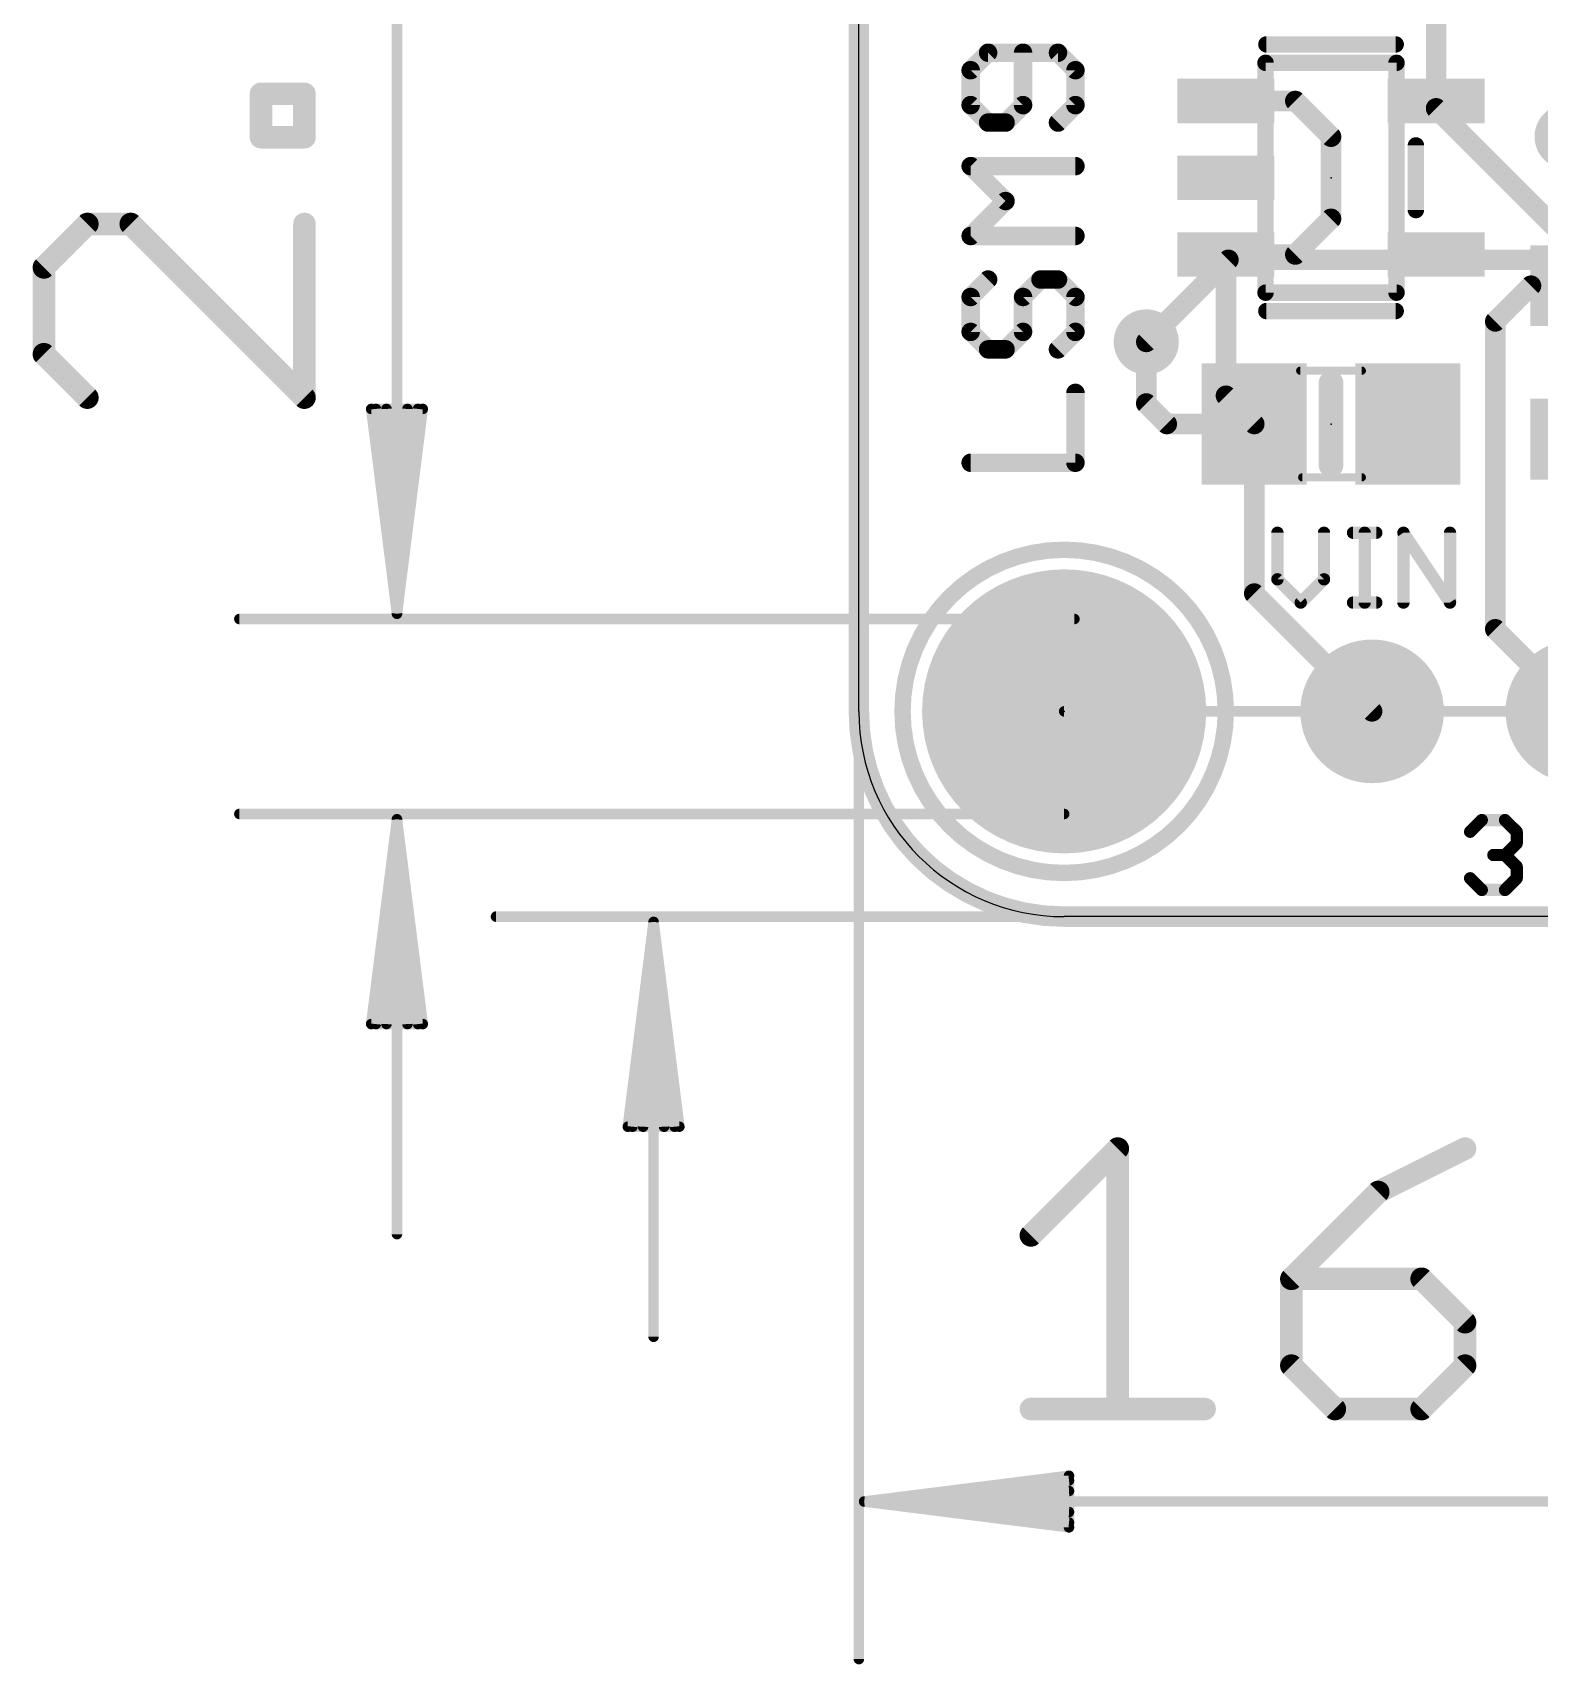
# Model space of a CAD drawing. Extents: x -10.2 to 45.7, y -9.3 to 34.1.
# Drawn here: x -10.22 to 8.42, y -9.25 to 10.94 of the extents above; entities that cross this region are included whole.
import ezdxf

# ---------------------------------------------------------------- set-up
doc = ezdxf.new("R2010")
doc.units = 0
for name, color, linetype in [('1', 12, 'CONTINUOUS'), ('16', 132, 'CONTINUOUS'), ('17', 110, 'CONTINUOUS'), ('18', 110, 'CONTINUOUS'), ('20', 53, 'CONTINUOUS'), ('21', 40, 'CONTINUOUS'), ('23', 53, 'CONTINUOUS'), ('47', 253, 'CONTINUOUS'), ('51', 253, 'CONTINUOUS')]:
    doc.layers.add(name, color=color, linetype=linetype)

# ---------------------------------------------------------------- blocks, each defined once
blk = doc.blocks.new('RECT')
blk.add_solid([(-0.5, -0.5), (0.5, -0.5), (-0.5, 0.5), (0.5, 0.5)])
blk = doc.blocks.new('ROUNDP')
at = {"const_width": 0.5}
blk.add_lwpolyline([(0, -0.25, 1), (0, 0.25, 1), (0, -0.25)], format="xyb", dxfattribs=at)
blk = doc.blocks.new('ROUNDV')
at = {"const_width": 0.5}
blk.add_lwpolyline([(0, -0.25, 1), (0, 0.25, 1), (0, -0.25)], format="xyb", dxfattribs=at)

msp = doc.modelspace()

# ---------------------------------------------------------------- linework, layer by layer
at = {"layer": '1', "const_width": 0.254}
for points in [[(0, 2.54), (0, 17.78)], [(7.1421, 10.094), (7.1421, 11.5879)], [(4.5419, 10.094), (5.4, 10.094)], [(5.4, 10.094), (5.842, 9.652)], [(7.1421, 10.0029), (7.1421, 10.094)], [(8.89, 8.255), (7.1421, 10.0029)], [(5.842, 9.652), (5.842, 8.636)], [(5.842, 8.636), (5.4, 8.194)], [(4.5419, 8.194), (5.4, 8.194)], [(4.5419, 8.194), (4.5419, 6.4461)], [(8.316, 7.808), (7.874, 7.366)], [(8.906, 7.808), (8.316, 7.808)], [(7.874, 7.366), (7.874, 3.556)], [(3.556, 7.112), (3.556, 6.35)], [(3.556, 6.35), (3.81, 6.096)], [(4.5419, 6.4461), (4.892, 6.096)], [(3.81, 6.096), (4.892, 6.096)], [(4.892, 6.096), (4.892, 3.998)], [(4.892, 3.998), (6.35, 2.54)], [(7.874, 3.556), (8.89, 2.54)], [(30.48, 0), (2.54, 0)]]:
    msp.add_lwpolyline(points, dxfattribs=at)
at = {"layer": '1'}
for points, const_width in [([(4.5419, 10.1575, 1), (4.5419, 10.0305)], 0.127), ([(5.4449, 10.1389, 1), (5.3551, 10.0491)], 0.127), ([(5.4, 10.0305, 1), (5.4, 10.1575)], 0.127), ([(7.2056, 10.094, 1), (7.0786, 10.094)], 0.127), ([(7.0786, 10.094, 1), (7.2056, 10.094)], 0.127), ([(7.187, 10.0478, 1), (7.0972, 9.958)], 0.127), ([(7.0786, 10.0029, 1), (7.2056, 10.0029)], 0.127), ([(5.9055, 9.652, 1), (5.7785, 9.652)], 0.127), ([(5.7971, 9.6071, 1), (5.8869, 9.6969)], 0.127), ([(5.7785, 8.636, 1), (5.9055, 8.636)], 0.127), ([(5.8869, 8.5911, 1), (5.7971, 8.6809)], 0.127), ([(4.5419, 8.2575, 1), (4.5419, 8.1305)], 0.127), ([(4.6054, 8.194, 1), (4.4784, 8.194)], 0.127), ([(5.3551, 8.2389, 1), (5.4449, 8.1491)], 0.127), ([(5.4, 8.1305, 1), (5.4, 8.2575)], 0.127), ([(8.316, 7.8715, 1), (8.316, 7.7445)], 0.127), ([(8.3609, 7.7631, 1), (8.2711, 7.8529)], 0.127), ([(7.9375, 7.366, 1), (7.8105, 7.366)], 0.127), ([(7.8291, 7.4109, 1), (7.9189, 7.3211)], 0.127), ([(3.6195, 7.112, 1), (3.4925, 7.112)], 0.127), ([(3.6009, 6.3949, 1), (3.5111, 6.3051)], 0.127), ([(4.5868, 6.491, 1), (4.497, 6.4012)], 0.127), ([(4.4784, 6.4461, 1), (4.6054, 6.4461)], 0.127), ([(3.4925, 6.35, 1), (3.6195, 6.35)], 0.127), ([(3.81, 6.1595, 1), (3.81, 6.0325)], 0.127), ([(3.7651, 6.0511, 1), (3.8549, 6.1409)], 0.127), ([(4.9555, 6.096, 1), (4.8285, 6.096)], 0.127), ([(4.8471, 6.0511, 1), (4.9369, 6.1409)], 0.127), ([(4.892, 6.0325, 1), (4.892, 6.1595)], 0.127), ([(4.9369, 4.0429, 1), (4.8471, 3.9531)], 0.127), ([(4.8285, 3.998, 1), (4.9555, 3.998)], 0.127), ([(7.9189, 3.6009, 1), (7.8291, 3.5111)], 0.127), ([(7.8105, 3.556, 1), (7.9375, 3.556)], 0.127), ([(0, 2.54, 0.4142), (2.54, 0)], 0.254), ([(0.0635, 2.54, 1), (-0.0635, 2.54)], 0.127), ([(6.3051, 2.4951, 1), (6.3949, 2.5849)], 0.127), ([(-0.0635, 2.54, 1), (0.0635, 2.54)], 0.127), ([(2.54, 0.0635, 1), (2.54, -0.0635)], 0.127), ([(2.54, -0.0635, 1), (2.54, 0.0635)], 0.127)]:
    msp.add_lwpolyline(points, format="xyb", dxfattribs=dict(at, const_width=const_width))
at = {"layer": '16', "const_width": 0.254}
for points in [[(0, 2.54), (0, 17.78)], [(4.572, 8.128), (3.556, 7.112)], [(11.43, 8.128), (4.572, 8.128)], [(30.48, 0), (2.54, 0)]]:
    msp.add_lwpolyline(points, dxfattribs=at)
at = {"layer": '16'}
for points, const_width in [([(4.572, 8.1915, 1), (4.572, 8.0645)], 0.127), ([(4.6169, 8.0831, 1), (4.5271, 8.1729)], 0.127), ([(3.5111, 7.1569, 1), (3.6009, 7.0671)], 0.127), ([(0, 2.54, 0.4142), (2.54, 0)], 0.254), ([(0.0635, 2.54, 1), (-0.0635, 2.54)], 0.127), ([(-0.0635, 2.54, 1), (0.0635, 2.54)], 0.127), ([(2.54, 0.0635, 1), (2.54, -0.0635)], 0.127), ([(2.54, -0.0635, 1), (2.54, 0.0635)], 0.127)]:
    msp.add_lwpolyline(points, format="xyb", dxfattribs=dict(at, const_width=const_width))
at = {"layer": '20'}
for p, q in [((0, 2.54), (0, 17.78)), ((30.48, 0), (2.54, 0))]:
    msp.add_line(p, q, dxfattribs=at)
msp.add_arc((2.54, 2.54), 2.54, 180, 270, dxfattribs=at)
at = {"layer": '21'}
for points, const_width in [([(1.5993, 10.691), (1.3832, 10.4749)], 0.2286), ([(2.4636, 10.691), (1.5993, 10.691)], 0.2286), ([(2.0314, 10.0427), (2.0314, 10.691)], 0.2286), ([(2.6797, 10.4749), (2.4636, 10.691)], 0.2286), ([(6.642, 10.794), (5.042, 10.794)], 0.2032), ([(1.3832, 10.4749), (1.3832, 10.0427)], 0.2286), ([(2.6797, 10.0427), (2.6797, 10.4749)], 0.2286), ([(1.3832, 10.0427), (1.5993, 9.8267)], 0.2286), ([(1.8154, 9.8267), (2.0314, 10.0427)], 0.2286), ([(2.4636, 9.8267), (2.6797, 10.0427)], 0.2286), ([(1.5993, 9.8267), (1.8154, 9.8267)], 0.2286), ([(6.892, 9.544), (6.892, 8.744)], 0.2032), ([(1.8154, 8.8556), (1.3832, 9.2877)], 0.2286), ([(1.3832, 9.2877), (2.6797, 9.2877)], 0.2286), ([(1.3832, 8.4234), (1.8154, 8.8556)], 0.2286), ([(2.6797, 8.4234), (1.3832, 8.4234)], 0.2286), ([(1.5993, 7.8844), (1.3832, 7.6684)], 0.2286), ([(2.0314, 7.6684), (2.2475, 7.8844)], 0.2286), ([(2.2475, 7.8844), (2.4636, 7.8844)], 0.2286), ([(2.4636, 7.8844), (2.6797, 7.6684)], 0.2286), ([(1.3832, 7.6684), (1.3832, 7.2362)], 0.2286), ([(2.0314, 7.2362), (2.0314, 7.6684)], 0.2286), ([(2.6797, 7.6684), (2.6797, 7.2362)], 0.2286), ([(6.642, 7.494), (5.042, 7.494)], 0.2032), ([(1.3832, 7.2362), (1.5993, 7.0201)], 0.2286), ([(1.8154, 7.0201), (2.0314, 7.2362)], 0.2286), ([(2.6797, 7.2362), (2.4636, 7.0201)], 0.2286), ([(1.5993, 7.0201), (1.8154, 7.0201)], 0.2286), ([(5.842, 6.604), (5.842, 5.588)], 0.3048), ([(2.6797, 5.6168), (2.6797, 6.4812)], 0.2286), ([(1.3832, 5.6168), (2.6797, 5.6168)], 0.2286), ([(5.1788, 4.7505), (5.1788, 4.1743)], 0.1524), ([(5.7551, 4.1743), (5.7551, 4.7505)], 0.1524), ([(6.1144, 4.7505), (6.4025, 4.7505)], 0.1524), ([(6.2584, 3.8862), (6.2584, 4.7505)], 0.1524), ([(6.738, 3.8862), (6.738, 4.7505)], 0.1524), ([(6.738, 4.7505), (7.3143, 3.8862)], 0.1524), ([(7.3143, 3.8862), (7.3143, 4.7505)], 0.1524), ([(5.1788, 4.1743), (5.467, 3.8862)], 0.1524), ([(5.467, 3.8862), (5.7551, 4.1743)], 0.1524), ([(6.1144, 3.8862), (6.4025, 3.8862)], 0.1524), ([(7.5629, 1.0505), (7.707, 1.1945)], 0.1524), ([(7.707, 1.1945), (7.9951, 1.1945)], 0.1524), ([(7.9951, 1.1945), (8.1391, 1.0505)], 0.1524), ([(8.1391, 1.0505), (8.1391, 0.9064)], 0.1524), ([(7.9951, 0.7624), (7.851, 0.7624)], 0.1524), ([(8.1391, 0.9064), (7.9951, 0.7624)], 0.1524), ([(7.9951, 0.7624), (8.1391, 0.6183)], 0.1524), ([(8.1391, 0.6183), (8.1391, 0.4743)], 0.1524), ([(7.707, 0.3302), (7.5629, 0.4743)], 0.1524), ([(7.9951, 0.3302), (7.707, 0.3302)], 0.1524), ([(8.1391, 0.4743), (7.9951, 0.3302)], 0.1524)]:
    msp.add_lwpolyline(points, dxfattribs=dict(at, const_width=const_width))
for points, const_width in [([(1.5993, 10.7481, 1), (1.5993, 10.6338)], 0.1143), ([(1.6397, 10.6506, 1), (1.5589, 10.7314)], 0.1143), ([(2.0886, 10.691, 1), (1.9743, 10.691)], 0.1143), ([(2.504, 10.7314, 1), (2.4232, 10.6506)], 0.1143), ([(2.4636, 10.6338, 1), (2.4636, 10.7481)], 0.1143), ([(5.042, 10.8448, 1), (5.042, 10.7432)], 0.1016), ([(6.642, 10.7432, 1), (6.642, 10.8448)], 0.1016), ([(1.4403, 10.4749, 1), (1.326, 10.4749)], 0.1143), ([(1.3428, 10.5153, 1), (1.4236, 10.4345)], 0.1143), ([(2.7369, 10.4749, 1), (2.6225, 10.4749)], 0.1143), ([(2.6393, 10.4345, 1), (2.7201, 10.5153)], 0.1143), ([(1.4236, 10.0832, 1), (1.3428, 10.0023)], 0.1143), ([(1.326, 10.0427, 1), (1.4403, 10.0427)], 0.1143), ([(1.9743, 10.0427, 1), (2.0886, 10.0427)], 0.1143), ([(2.0719, 10.0023, 1), (1.991, 10.0832)], 0.1143), ([(2.6225, 10.0427, 1), (2.7369, 10.0427)], 0.1143), ([(2.7201, 10.0023, 1), (2.6393, 10.0832)], 0.1143), ([(1.5993, 9.8838, 1), (1.5993, 9.7695)], 0.1143), ([(1.5589, 9.7862, 1), (1.6397, 9.8671)], 0.1143), ([(1.775, 9.8671, 1), (1.8558, 9.7862)], 0.1143), ([(1.8154, 9.7695, 1), (1.8154, 9.8838)], 0.1143), ([(2.4232, 9.8671, 1), (2.504, 9.7862)], 0.1143), ([(6.9428, 9.544, 1), (6.8412, 9.544)], 0.1016), ([(1.3832, 9.3449, 1), (1.3832, 9.2306)], 0.1143), ([(1.4236, 9.3281, 1), (1.3428, 9.2473)], 0.1143), ([(2.6797, 9.2306, 1), (2.6797, 9.3449)], 0.1143), ([(1.8558, 8.8151, 1), (1.775, 8.896)], 0.1143), ([(1.775, 8.8151, 1), (1.8558, 8.896)], 0.1143), ([(6.8412, 8.744, 1), (6.9428, 8.744)], 0.1016), ([(1.3832, 8.4805, 1), (1.3832, 8.3662)], 0.1143), ([(1.3428, 8.4638, 1), (1.4236, 8.383)], 0.1143), ([(2.6797, 8.3662, 1), (2.6797, 8.4805)], 0.1143), ([(1.6397, 7.844, 1), (1.5589, 7.9249)], 0.1143), ([(2.2475, 7.9416, 1), (2.2475, 7.8273)], 0.1143), ([(2.2879, 7.844, 1), (2.2071, 7.9249)], 0.1143), ([(2.504, 7.9249, 1), (2.4232, 7.844)], 0.1143), ([(2.4636, 7.8273, 1), (2.4636, 7.9416)], 0.1143), ([(1.4403, 7.6684, 1), (1.326, 7.6684)], 0.1143), ([(1.3428, 7.7088, 1), (1.4236, 7.6279)], 0.1143), ([(2.0886, 7.6684, 1), (1.9743, 7.6684)], 0.1143), ([(1.991, 7.7088, 1), (2.0719, 7.6279)], 0.1143), ([(2.7369, 7.6684, 1), (2.6225, 7.6684)], 0.1143), ([(2.6393, 7.6279, 1), (2.7201, 7.7088)], 0.1143), ([(5.042, 7.5448, 1), (5.042, 7.4432)], 0.1016), ([(6.642, 7.4432, 1), (6.642, 7.5448)], 0.1016), ([(1.4236, 7.2766, 1), (1.3428, 7.1958)], 0.1143), ([(1.326, 7.2362, 1), (1.4403, 7.2362)], 0.1143), ([(1.9743, 7.2362, 1), (2.0886, 7.2362)], 0.1143), ([(2.0719, 7.1958, 1), (1.991, 7.2766)], 0.1143), ([(2.6225, 7.2362, 1), (2.7369, 7.2362)], 0.1143), ([(2.7201, 7.1958, 1), (2.6393, 7.2766)], 0.1143), ([(1.5993, 7.0773, 1), (1.5993, 6.963)], 0.1143), ([(1.5589, 6.9797, 1), (1.6397, 7.0605)], 0.1143), ([(1.775, 7.0605, 1), (1.8558, 6.9797)], 0.1143), ([(1.8154, 6.963, 1), (1.8154, 7.0773)], 0.1143), ([(2.4232, 7.0605, 1), (2.504, 6.9797)], 0.1143), ([(5.9182, 6.604, 1), (5.7658, 6.604)], 0.1524), ([(2.7369, 6.4812, 1), (2.6225, 6.4812)], 0.1143), ([(1.3832, 5.674, 1), (1.3832, 5.5597)], 0.1143), ([(2.6225, 5.6168, 1), (2.7369, 5.6168)], 0.1143), ([(2.6797, 5.5597, 1), (2.6797, 5.674)], 0.1143), ([(5.7658, 5.588, 1), (5.9182, 5.588)], 0.1524), ([(5.2169, 4.7505, 1), (5.1407, 4.7505)], 0.0762), ([(5.7932, 4.7505, 1), (5.717, 4.7505)], 0.0762), ([(6.1144, 4.7886, 1), (6.1144, 4.7124)], 0.0762), ([(6.2965, 4.7505, 1), (6.2203, 4.7505)], 0.0762), ([(6.4025, 4.7124, 1), (6.4025, 4.7886)], 0.0762), ([(6.7697, 4.7717, 1), (6.7063, 4.7294)], 0.0762), ([(6.7761, 4.7505, 1), (6.6999, 4.7505)], 0.0762), ([(7.3524, 4.7505, 1), (7.2762, 4.7505)], 0.0762), ([(2.54, 0.54, 1), (2.54, 4.54, 1), (2.54, 0.54)], 0.2032), ([(5.2058, 4.2013, 1), (5.1519, 4.1474)], 0.0762), ([(5.782, 4.1474, 1), (5.7281, 4.2013)], 0.0762), ([(5.1407, 4.1743, 1), (5.2169, 4.1743)], 0.0762), ([(5.717, 4.1743, 1), (5.7932, 4.1743)], 0.0762), ([(5.44, 3.9131, 1), (5.4939, 3.8593)], 0.0762), ([(5.44, 3.8593, 1), (5.4939, 3.9131)], 0.0762), ([(6.1144, 3.9243, 1), (6.1144, 3.8481)], 0.0762), ([(6.2203, 3.8862, 1), (6.2965, 3.8862)], 0.0762), ([(6.4025, 3.8481, 1), (6.4025, 3.9243)], 0.0762), ([(6.6999, 3.8862, 1), (6.7761, 3.8862)], 0.0762), ([(7.2762, 3.8862, 1), (7.3524, 3.8862)], 0.0762), ([(7.2826, 3.8651, 1), (7.346, 3.9073)], 0.0762), ([(7.707, 1.2326, 1), (7.707, 1.1564)], 0.0762), ([(7.7339, 1.1676, 1), (7.68, 1.2215)], 0.0762), ([(8.022, 1.2215, 1), (7.9681, 1.1676)], 0.0762), ([(7.9951, 1.1564, 1), (7.9951, 1.2326)], 0.0762), ([(7.536, 1.0774, 1), (7.5899, 1.0235)], 0.0762), ([(8.1772, 1.0505, 1), (8.101, 1.0505)], 0.0762), ([(8.1122, 1.0235, 1), (8.1661, 1.0774)], 0.0762), ([(7.851, 0.8005, 1), (7.851, 0.7243)], 0.0762), ([(8.022, 0.7893, 1), (7.9681, 0.7354)], 0.0762), ([(7.9681, 0.7893, 1), (8.022, 0.7354)], 0.0762), ([(7.9951, 0.7243, 1), (7.9951, 0.8005)], 0.0762), ([(8.101, 0.9064, 1), (8.1772, 0.9064)], 0.0762), ([(8.1661, 0.8795, 1), (8.1122, 0.9334)], 0.0762), ([(8.1772, 0.6183, 1), (8.101, 0.6183)], 0.0762), ([(8.1122, 0.5914, 1), (8.1661, 0.6453)], 0.0762), ([(7.5899, 0.5012, 1), (7.536, 0.4473)], 0.0762), ([(7.707, 0.3683, 1), (7.707, 0.2921)], 0.0762), ([(7.9951, 0.2921, 1), (7.9951, 0.3683)], 0.0762), ([(8.101, 0.4743, 1), (8.1772, 0.4743)], 0.0762), ([(8.1661, 0.4473, 1), (8.1122, 0.5012)], 0.0762), ([(7.68, 0.3033, 1), (7.7339, 0.3571)], 0.0762), ([(7.9681, 0.3571, 1), (8.022, 0.3033)], 0.0762)]:
    msp.add_lwpolyline(points, format="xyb", dxfattribs=dict(at, const_width=const_width))
at = {"layer": '23'}
for p in [(5.842, 9.144), (5.842, 6.096), (2.54, 2.54)]:
    msp.add_point(p, dxfattribs=at)
at = {"layer": '47'}
for points, const_width in [([(-5.715, 3.748), (-5.715, 16.0301)], 0.13), ([(0, 11.303), (0, -9.189)], 0.13), ([(-7.3969, 9.6455), (-7.3969, 10.1827)], 0.2794), ([(-7.3969, 10.1827), (-6.8597, 10.1827)], 0.2794), ([(-6.8597, 10.1827), (-6.8597, 9.6455)], 0.2794), ([(-6.8597, 9.6455), (-7.3969, 9.6455)], 0.2794), ([(-9.5458, 8.5716), (-10.0831, 8.0344)], 0.2794), ([(-9.0086, 8.5716), (-9.5458, 8.5716)], 0.2794), ([(-6.8597, 6.4227), (-9.0086, 8.5716)], 0.2794), ([(-6.8597, 8.5716), (-6.8597, 6.4227)], 0.2794), ([(-10.0831, 8.0344), (-10.0831, 6.9599)], 0.2794), ([(-10.0831, 6.9599), (-9.5458, 6.4227)], 0.2794), ([(-5.715, 3.748), (-6.0342, 6.283)], 0.13), ([(-6.0342, 6.283), (-5.3958, 6.283)], 0.13), ([(-5.715, 3.748), (-5.975, 6.283)], 0.13), ([(-5.715, 3.748), (-5.845, 6.283)], 0.13), ([(-5.3958, 6.283), (-5.715, 3.748)], 0.13), ([(-5.585, 6.283), (-5.715, 3.748)], 0.13), ([(-5.455, 6.283), (-5.715, 3.748)], 0.13), ([(2.667, 3.683), (-7.665, 3.683)], 0.13), ([(2.54, 2.54), (40.177, 2.54)], 0.13), ([(2.54, 1.27), (-7.665, 1.27)], 0.13), ([(-5.715, 1.205), (-6.0342, -1.33)], 0.13), ([(-5.715, 1.205), (-5.975, -1.33)], 0.13), ([(-5.715, 1.205), (-5.845, -1.33)], 0.13), ([(-5.715, 1.205), (-5.715, -3.93)], 0.13), ([(-5.3958, -1.33), (-5.715, 1.205)], 0.13), ([(-5.585, -1.33), (-5.715, 1.205)], 0.13), ([(-5.455, -1.33), (-5.715, 1.205)], 0.13), ([(16.637, 0), (-4.49, 0)], 0.13), ([(-2.54, -0.065), (-2.8592, -2.6)], 0.13), ([(-2.54, -0.065), (-2.8, -2.6)], 0.13), ([(-2.54, -0.065), (-2.67, -2.6)], 0.13), ([(-2.54, -0.065), (-2.54, -5.2)], 0.13), ([(-2.2208, -2.6), (-2.54, -0.065)], 0.13), ([(-2.41, -2.6), (-2.54, -0.065)], 0.13), ([(-2.28, -2.6), (-2.54, -0.065)], 0.13), ([(-6.0342, -1.33), (-5.3958, -1.33)], 0.13), ([(-2.8592, -2.6), (-2.2208, -2.6)], 0.13), ([(2.1287, -3.9454), (3.2032, -2.8709)], 0.2794), ([(3.2032, -2.8709), (3.2032, -6.0943)], 0.2794), ([(7.5004, -2.8709), (6.4259, -3.4082)], 0.2794), ([(6.4259, -3.4082), (5.3515, -4.4826)], 0.2794), ([(5.3515, -4.4826), (5.3515, -5.5571)], 0.2794), ([(6.9632, -4.4826), (5.3515, -4.4826)], 0.2794), ([(7.5004, -5.0198), (6.9632, -4.4826)], 0.2794), ([(7.5004, -5.5571), (7.5004, -5.0198)], 0.2794), ([(5.3515, -5.5571), (5.8887, -6.0943)], 0.2794), ([(6.9632, -6.0943), (7.5004, -5.5571)], 0.2794), ([(2.1287, -6.0943), (4.2776, -6.0943)], 0.2794), ([(5.8887, -6.0943), (6.9632, -6.0943)], 0.2794), ([(0.065, -7.239), (2.6, -6.9198)], 0.13), ([(2.6, -6.9198), (2.6, -7.5582)], 0.13), ([(0.065, -7.239), (2.6, -6.979)], 0.13), ([(0.065, -7.239), (2.6, -7.109)], 0.13), ([(0.065, -7.239), (16.445, -7.239)], 0.13), ([(2.6, -7.5582), (0.065, -7.239)], 0.13), ([(2.6, -7.369), (0.065, -7.239)], 0.13), ([(2.6, -7.499), (0.065, -7.239)], 0.13)]:
    msp.add_lwpolyline(points, dxfattribs=dict(at, const_width=const_width))
for points, const_width in [([(-7.3271, 10.1827, 1), (-7.4668, 10.1827)], 0.1397), ([(-7.3969, 10.2525, 1), (-7.3969, 10.1128)], 0.1397), ([(-6.7899, 10.1827, 1), (-6.9295, 10.1827)], 0.1397), ([(-6.8597, 10.1128, 1), (-6.8597, 10.2525)], 0.1397), ([(-7.4668, 9.6455, 1), (-7.3271, 9.6455)], 0.1397), ([(-7.3969, 9.7153, 1), (-7.3969, 9.5756)], 0.1397), ([(-6.9295, 9.6455, 1), (-6.7899, 9.6455)], 0.1397), ([(-6.8597, 9.5756, 1), (-6.8597, 9.7153)], 0.1397), ([(-9.5458, 8.6415, 1), (-9.5458, 8.5018)], 0.1397), ([(-9.4964, 8.5222, 1), (-9.5952, 8.621)], 0.1397), ([(-8.9592, 8.621, 1), (-9.058, 8.5222)], 0.1397), ([(-9.0086, 8.5018, 1), (-9.0086, 8.6415)], 0.1397), ([(-6.7899, 8.5716, 1), (-6.9295, 8.5716)], 0.1397), ([(-10.0132, 8.0344, 1), (-10.1529, 8.0344)], 0.1397), ([(-10.1324, 8.0838, 1), (-10.0337, 7.985)], 0.1397), ([(-10.0337, 7.0093, 1), (-10.1324, 6.9105)], 0.1397), ([(-10.1529, 6.9599, 1), (-10.0132, 6.9599)], 0.1397), ([(-9.5952, 6.3733, 1), (-9.4964, 6.4721)], 0.1397), ([(-6.9295, 6.4227, 1), (-6.7899, 6.4227)], 0.1397), ([(-6.9091, 6.3733, 1), (-6.8103, 6.4721)], 0.1397), ([(-6.002, 6.2871, 1), (-6.0665, 6.2789)], 0.065), ([(-6.0342, 6.3155, 1), (-6.0342, 6.2505)], 0.065), ([(-5.9427, 6.2863, 1), (-6.0073, 6.2797)], 0.065), ([(-5.8125, 6.2847, 1), (-5.8775, 6.2813)], 0.065), ([(-5.5525, 6.2813, 1), (-5.6175, 6.2847)], 0.065), ([(-5.4227, 6.2797, 1), (-5.4873, 6.2863)], 0.065), ([(-5.3635, 6.2789, 1), (-5.428, 6.2871)], 0.065), ([(-5.3958, 6.2505, 1), (-5.3958, 6.3155)], 0.065), ([(-7.665, 3.7155, 1), (-7.665, 3.6505)], 0.065), ([(-5.7472, 3.7521, 1), (-5.6828, 3.7439)], 0.065), ([(-5.7473, 3.7513, 1), (-5.6827, 3.7447)], 0.065), ([(-5.7475, 3.7463, 1), (-5.6825, 3.7497)], 0.065), ([(-5.7475, 3.7497, 1), (-5.6825, 3.7463)], 0.065), ([(-5.7475, 3.748, 1), (-5.6825, 3.748)], 0.065), ([(-5.7473, 3.7447, 1), (-5.6827, 3.7513)], 0.065), ([(-5.7472, 3.7439, 1), (-5.6828, 3.7521)], 0.065), ([(2.667, 3.6505, 1), (2.667, 3.7155)], 0.065), ([(2.54, 2.5725, 1), (2.54, 2.5075)], 0.065), ([(-7.665, 1.3025, 1), (-7.665, 1.2375)], 0.065), ([(-5.6825, 1.205, 1), (-5.7475, 1.205)], 0.065), ([(-5.6828, 1.2091, 1), (-5.7472, 1.2009)], 0.065), ([(-5.6825, 1.2033, 1), (-5.7475, 1.2067)], 0.065), ([(-5.6825, 1.2067, 1), (-5.7475, 1.2033)], 0.065), ([(-5.6827, 1.2083, 1), (-5.7473, 1.2017)], 0.065), ([(-5.6827, 1.2017, 1), (-5.7473, 1.2083)], 0.065), ([(-5.6828, 1.2009, 1), (-5.7472, 1.2091)], 0.065), ([(2.54, 1.2375, 1), (2.54, 1.3025)], 0.065), ([(-4.49, 0.0325, 1), (-4.49, -0.0325)], 0.065), ([(-2.5075, -0.0667, 1), (-2.5725, -0.0633)], 0.065), ([(-2.5075, -0.0633, 1), (-2.5725, -0.0667)], 0.065), ([(-2.5075, -0.065, 1), (-2.5725, -0.065)], 0.065), ([(-2.5078, -0.0609, 1), (-2.5722, -0.0691)], 0.065), ([(-2.5077, -0.0617, 1), (-2.5723, -0.0683)], 0.065), ([(-2.5077, -0.0683, 1), (-2.5723, -0.0617)], 0.065), ([(-2.5078, -0.0691, 1), (-2.5722, -0.0609)], 0.065), ([(-6.0665, -1.3259, 1), (-6.002, -1.3341)], 0.065), ([(-6.0342, -1.2975, 1), (-6.0342, -1.3625)], 0.065), ([(-6.0073, -1.3267, 1), (-5.9427, -1.3333)], 0.065), ([(-5.8775, -1.3283, 1), (-5.8125, -1.3317)], 0.065), ([(-5.6175, -1.3317, 1), (-5.5525, -1.3283)], 0.065), ([(-5.4873, -1.3333, 1), (-5.4227, -1.3267)], 0.065), ([(-5.428, -1.3341, 1), (-5.3635, -1.3259)], 0.065), ([(-5.3958, -1.3625, 1), (-5.3958, -1.2975)], 0.065), ([(-2.8915, -2.5959, 1), (-2.827, -2.6041)], 0.065), ([(-2.8592, -2.5675, 1), (-2.8592, -2.6325)], 0.065), ([(-2.8323, -2.5967, 1), (-2.7677, -2.6033)], 0.065), ([(-2.7025, -2.5983, 1), (-2.6375, -2.6017)], 0.065), ([(-2.4425, -2.6017, 1), (-2.3775, -2.5983)], 0.065), ([(-2.3123, -2.6033, 1), (-2.2477, -2.5967)], 0.065), ([(-2.253, -2.6041, 1), (-2.1885, -2.5959)], 0.065), ([(-2.2208, -2.6325, 1), (-2.2208, -2.5675)], 0.065), ([(3.273, -2.8709, 1), (3.1333, -2.8709)], 0.1397), ([(3.2526, -2.9203, 1), (3.1538, -2.8216)], 0.1397), ([(7.5316, -2.9334, 1), (7.4692, -2.8085)], 0.1397), ([(6.3947, -3.3457, 1), (6.4572, -3.4706)], 0.1397), ([(6.4753, -3.4576, 1), (6.3765, -3.3588)], 0.1397), ([(2.0793, -3.896, 1), (2.1781, -3.9948)], 0.1397), ([(-5.7475, -3.93, 1), (-5.6825, -3.93)], 0.065), ([(5.4213, -4.4826, 1), (5.2816, -4.4826)], 0.1397), ([(5.3515, -4.4128, 1), (5.3515, -4.5525)], 0.1397), ([(5.3021, -4.4332, 1), (5.4009, -4.532)], 0.1397), ([(7.0126, -4.4332, 1), (6.9138, -4.532)], 0.1397), ([(6.9632, -4.5525, 1), (6.9632, -4.4128)], 0.1397), ([(7.5702, -5.0198, 1), (7.4305, -5.0198)], 0.1397), ([(7.451, -5.0692, 1), (7.5498, -4.9705)], 0.1397), ([(-2.5725, -5.2, 1), (-2.5075, -5.2)], 0.065), ([(5.4009, -5.5077, 1), (5.3021, -5.6065)], 0.1397), ([(7.5498, -5.6065, 1), (7.451, -5.5077)], 0.1397), ([(5.2816, -5.5571, 1), (5.4213, -5.5571)], 0.1397), ([(7.4305, -5.5571, 1), (7.5702, -5.5571)], 0.1397), ([(2.1287, -6.0245, 1), (2.1287, -6.1642)], 0.1397), ([(3.1333, -6.0943, 1), (3.273, -6.0943)], 0.1397), ([(4.2776, -6.1642, 1), (4.2776, -6.0245)], 0.1397), ([(5.8887, -6.0245, 1), (5.8887, -6.1642)], 0.1397), ([(5.8393, -6.1437, 1), (5.9381, -6.0449)], 0.1397), ([(6.9138, -6.0449, 1), (7.0126, -6.1437)], 0.1397), ([(6.9632, -6.1642, 1), (6.9632, -6.0245)], 0.1397), ([(2.6325, -6.9198, 1), (2.5675, -6.9198)], 0.065), ([(2.6041, -6.952, 1), (2.5959, -6.8875)], 0.065), ([(2.6033, -7.0113, 1), (2.5967, -6.9467)], 0.065), ([(2.6017, -7.1415, 1), (2.5983, -7.0765)], 0.065), ([(0.065, -7.2065, 1), (0.065, -7.2715)], 0.065), ([(0.0691, -7.2068, 1), (0.0609, -7.2712)], 0.065), ([(0.0633, -7.2065, 1), (0.0667, -7.2715)], 0.065), ([(0.0667, -7.2065, 1), (0.0633, -7.2715)], 0.065), ([(0.0683, -7.2067, 1), (0.0617, -7.2713)], 0.065), ([(0.0617, -7.2067, 1), (0.0683, -7.2713)], 0.065), ([(0.0609, -7.2068, 1), (0.0691, -7.2712)], 0.065), ([(2.5967, -7.5313, 1), (2.6033, -7.4667)], 0.065), ([(2.5983, -7.4015, 1), (2.6017, -7.3365)], 0.065), ([(2.5675, -7.5582, 1), (2.6325, -7.5582)], 0.065), ([(2.5959, -7.5905, 1), (2.6041, -7.526)], 0.065), ([(-0.0325, -9.189, 1), (0.0325, -9.189)], 0.065)]:
    msp.add_lwpolyline(points, format="xyb", dxfattribs=dict(at, const_width=const_width))
at = {"layer": '51'}
for points, const_width in [([(5.0316, 7.7216), (5.0316, 10.5664)], 0.2032), ([(5.0316, 10.5664), (6.6524, 10.5664)], 0.2032), ([(6.6524, 10.5664), (6.6524, 7.7216)], 0.2032), ([(6.6524, 7.7216), (5.0316, 7.7216)], 0.2032), ([(5.461, 6.756), (6.223, 6.756)], 0.1016), ([(5.486, 5.436), (6.223, 5.436)], 0.1016)]:
    msp.add_lwpolyline(points, dxfattribs=dict(at, const_width=const_width))
for points, const_width in [([(5.0824, 10.5664, 1), (4.9808, 10.5664)], 0.1016), ([(5.0316, 10.6172, 1), (5.0316, 10.5156)], 0.1016), ([(6.7032, 10.5664, 1), (6.6016, 10.5664)], 0.1016), ([(6.6524, 10.5156, 1), (6.6524, 10.6172)], 0.1016), ([(5.0316, 7.7724, 1), (5.0316, 7.6708)], 0.1016), ([(4.9808, 7.7216, 1), (5.0824, 7.7216)], 0.1016), ([(6.6016, 7.7216, 1), (6.7032, 7.7216)], 0.1016), ([(6.6524, 7.6708, 1), (6.6524, 7.7724)], 0.1016), ([(5.461, 6.7814, 1), (5.461, 6.7306)], 0.0508), ([(6.223, 6.7306, 1), (6.223, 6.7814)], 0.0508), ([(5.486, 5.4614, 1), (5.486, 5.4106)], 0.0508), ([(6.223, 5.4106, 1), (6.223, 5.4614)], 0.0508)]:
    msp.add_lwpolyline(points, format="xyb", dxfattribs=dict(at, const_width=const_width))

# ---------------------------------------------------------------- block references
at = {"layer": '1', "xscale": 0.55, "yscale": 1.2, "rotation": 270}
for p in [(4.5419, 10.094), (7.1421, 10.094), (4.5419, 9.144), (4.5419, 8.194), (7.1421, 8.194)]:
    msp.add_blockref('RECT', p, dxfattribs=at)
at = {"layer": '1', "yscale": 1.2, "rotation": 270}
for p in [(8.906, 7.808), (8.906, 5.908)]:
    msp.add_blockref('RECT', p, dxfattribs=at)
at = {"layer": '1', "xscale": 1.3, "yscale": 1.5}
for p in [(4.892, 6.096), (6.792, 6.096)]:
    msp.add_blockref('RECT', p, dxfattribs=at)
at = {"layer": '17', "xscale": 3.516, "yscale": 3.516}
msp.add_blockref('ROUNDP', (2.54, 2.54), dxfattribs=at)
msp.add_blockref('ROUNDP', (2.54, 2.54), dxfattribs=at)
at = {"layer": '17', "xscale": 1.778, "yscale": 1.778, "rotation": 270}
for p in [(6.35, 2.54), (6.35, 2.54), (8.89, 2.54), (8.89, 2.54)]:
    msp.add_blockref('ROUNDP', p, dxfattribs=at)
at = {"layer": '18', "xscale": 0.8064, "yscale": 0.8064}
for p in [(8.763, 9.652), (8.763, 9.652), (3.556, 7.112), (3.556, 7.112)]:
    msp.add_blockref('ROUNDV', p, dxfattribs=at)
at = {"layer": '51'}
for p, xscale, yscale, rotation in [((4.667, 10.094), 0.5, 0.65, 270), ((7.017, 10.094), 0.5, 0.65, 270), ((4.667, 9.144), 0.5, 0.65, 270), ((4.667, 8.194), 0.5, 0.65, 270), ((7.017, 8.194), 0.5, 0.65, 270), ((6.35, 2.54), 0.508, 0.508, 180)]:
    msp.add_blockref('RECT', p, dxfattribs=dict(at, xscale=xscale, yscale=yscale, rotation=rotation))
at = {"layer": '51', "xscale": 0.7501, "yscale": 1.4501}
for p in [(5.1249, 6.0972), (6.5727, 6.0972)]:
    msp.add_blockref('RECT', p, dxfattribs=at)

doc.saveas('drawing.dxf')
